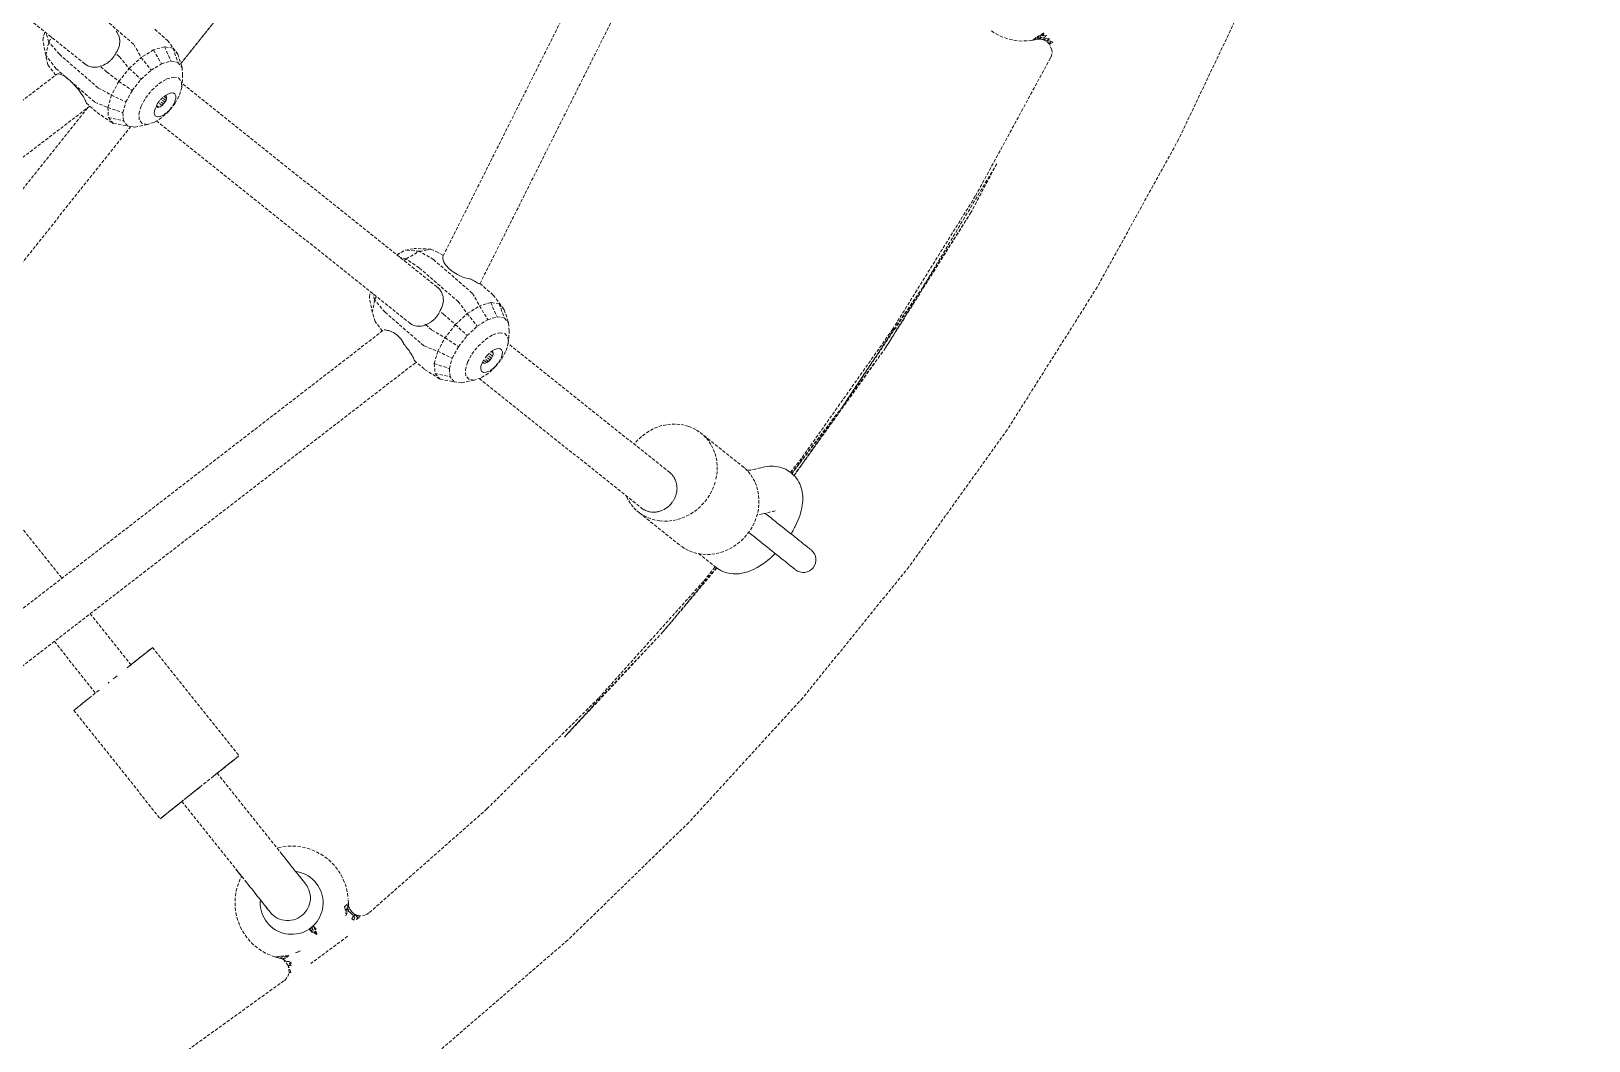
# Model space of a CAD drawing. Header units: millimetres. Extents: x -3111 to 2953, y -2449 to 2811.
# Drawn here: x 873 to 1491, y -692 to -292 of the extents above; entities that cross this region are included whole.
import ezdxf

# ---------------------------------------------------------------- set-up
doc = ezdxf.new("R2010")
doc.units = ezdxf.units.MM
doc.linetypes.add('HIDDEN', pattern=[1.905, 1.27, -0.635])
doc.layers.add('DIKOM_ЗОНА', color=90, linetype='Continuous')
doc.layers.add('DIKOM_ОБЪЕКТ', color=7, linetype='Continuous')

msp = doc.modelspace()

# ---------------------------------------------------------------- linework, layer by layer
at = {"layer": 'DIKOM_ЗОНА', "color": 3, "lineweight": 15}
msp.add_circle((322.894, 181.327), 2629.975, dxfattribs=at)
at = {"layer": 'DIKOM_ОБЪЕКТ', "color": 7, "linetype": 'HIDDEN', "lineweight": 15}
for p, q in [((1036.16, -380.935), (1200.958, -52.509)), ((1050.79, -391.913), (1218.139, -58.404)), ((1031.068, -180.294), (931.988, -304.617)), ((931.991, -304.626), (1031.139, -180.299)), ((893.865, -304.705), (817.716, -243.978)), ((1357.015, -274.205), (1328.213, -334.667)), ((897.8, -283.588), (913.28, -296.981)), ((877.19, -295.298), (877.959, -292.021)), ((878.359, -301.324), (877.19, -295.298)), ((878.359, -301.324), (879.587, -296.089)), ((879.587, -296.089), (878.476, -292.432)), ((879.587, -296.089), (880.624, -294.146)), ((883.74, -300.921), (879.587, -296.089)), ((906.268, -291.762), (906.67, -292.302)), ((906.683, -292.322), (907.02, -292.893)), ((907.03, -292.915), (907.3, -293.505)), ((907.308, -293.53), (907.512, -294.139)), ((907.512, -294.139), (907.642, -294.72)), ((907.687, -296.809), (907.575, -297.453)), ((907.656, -294.789), (907.732, -295.423)), ((907.744, -296.131), (907.694, -296.773)), ((907.734, -295.455), (907.747, -296.097)), ((921.619, -291.012), (926.706, -295.414)), ((926.706, -295.414), (930.785, -300.907)), ((1254.94, -292.373), (1253.324, -291.287)), ((1256.644, -293.315), (1254.94, -292.373)), ((1258.424, -294.106), (1256.644, -293.315)), ((1260.265, -294.739), (1258.424, -294.106)), ((1262.153, -295.212), (1260.265, -294.739)), ((1264.076, -295.52), (1262.153, -295.212)), ((1266.017, -295.66), (1264.076, -295.52)), ((1267.964, -295.631), (1266.017, -295.66)), ((1269.901, -295.435), (1267.964, -295.631)), ((1269.901, -295.435), (1271.814, -295.072)), ((1270.293, -295.277), (1274.677, -292.488)), ((1270.293, -295.277), (1270.783, -294.901)), ((1270.293, -295.277), (1271.814, -295.072)), ((1270.783, -294.901), (1271.627, -294.249)), ((1274.677, -292.488), (1271.627, -294.249)), ((1271.814, -295.072), (1274.677, -292.488)), ((1271.814, -295.072), (1272.738, -294.941)), ((1272.738, -294.941), (1274.677, -292.488)), ((1272.738, -294.941), (1273.643, -294.293)), ((1272.738, -294.941), (1273.907, -294.876)), ((1272.738, -294.941), (1273.682, -294.99)), ((1274.677, -292.488), (1273.643, -294.293)), ((1273.643, -294.293), (1274.52, -294.504)), ((1274.843, -295.308), (1273.682, -294.99)), ((1275.05, -295.032), (1273.907, -294.876)), ((1274.52, -294.504), (1275.914, -293.462)), ((1275.78, -294.611), (1274.52, -294.504)), ((1274.677, -292.488), (1274.56, -293.556)), ((1274.56, -293.556), (1275.914, -293.462)), ((1275.05, -295.032), (1274.843, -295.308)), ((1275.749, -295.794), (1274.843, -295.308)), ((1275.877, -295.487), (1275.05, -295.032)), ((1276.876, -296.844), (1275.749, -295.794)), ((1277.023, -294.819), (1275.78, -294.611)), ((1275.877, -295.487), (1277.023, -294.819)), ((1276.876, -296.844), (1275.877, -295.487)), ((1277.302, -295.724), (1275.877, -295.487)), ((1276.876, -296.844), (1277.302, -295.724)), ((1277.889, -299.186), (1276.876, -296.844)), ((1277.258, -296.761), (1277.302, -295.724)), ((1277.258, -296.761), (1278.359, -296.088)), ((1278.359, -296.088), (1277.302, -295.724)), ((879.223, -305.118), (878.359, -301.324)), ((882.41, -306.587), (878.359, -301.324)), ((883.74, -300.921), (899.219, -314.314)), ((904.355, -303.046), (904.154, -303.262)), ((904.816, -302.549), (904.355, -303.046)), ((904.995, -302.314), (904.815, -302.549)), ((905.406, -301.774), (904.995, -302.315)), ((905.562, -301.523), (905.406, -301.774)), ((905.687, -301.31), (905.562, -301.523)), ((905.983, -300.822), (905.741, -301.221)), ((906.443, -300.113), (906.094, -300.609)), ((907.548, -301.868), (906.094, -300.61)), ((906.805, -299.497), (906.443, -300.113)), ((907.131, -298.821), (906.83, -299.453)), ((907.387, -298.137), (907.149, -298.779)), ((907.575, -297.453), (907.4, -298.097)), ((907.548, -301.868), (911.488, -306.542)), ((911.488, -306.542), (916.27, -302.194)), ((913.28, -296.981), (916.27, -302.194)), ((921.142, -299.201), (916.27, -302.194)), ((916.27, -302.194), (920.208, -307.235)), ((925.516, -297.924), (921.142, -299.201)), ((921.142, -299.201), (924.329, -304.704)), ((928.865, -298.516), (925.516, -297.924)), ((925.516, -297.924), (928.028, -303.623)), ((930.785, -300.907), (928.865, -298.516)), ((928.865, -298.516), (930.86, -304.125)), ((930.785, -300.907), (932.483, -306.146)), ((1247.582, -357.066), (1277.419, -302.199)), ((1277.419, -302.199), (1277.696, -301.448)), ((1277.6, -301.939), (1277.938, -300.215)), ((1277.938, -300.215), (1277.889, -299.186)), ((649.278, -487.568), (882.751, -308.826)), ((882.249, -309.211), (879.223, -305.118)), ((882.41, -306.587), (887.214, -310.743)), ((883.184, -308.697), (882.911, -308.752)), ((883.516, -308.706), (883.199, -308.695)), ((883.891, -308.779), (883.532, -308.707)), ((884.298, -308.907), (883.907, -308.782)), ((884.74, -309.094), (884.315, -308.913)), ((885.222, -309.347), (884.758, -309.102)), ((893.867, -304.707), (894.416, -305.101)), ((894.437, -305.116), (895.007, -305.441)), ((895.028, -305.451), (895.614, -305.708)), ((896.235, -305.906), (895.637, -305.717)), ((896.833, -306.025), (896.234, -305.905)), ((897.456, -306.085), (896.859, -306.031)), ((898.08, -306.078), (897.596, -306.085)), ((898.705, -306.005), (898.111, -306.076)), ((899.326, -305.865), (898.738, -305.998)), ((899.9, -305.673), (899.326, -305.865)), ((900.574, -305.471), (899.952, -305.654)), ((902.611, -307.954), (899.952, -305.654)), ((901.251, -305.215), (900.616, -305.457)), ((901.917, -304.898), (901.293, -305.195)), ((902.52, -304.548), (901.917, -304.898)), ((903.146, -304.121), (902.565, -304.522)), ((902.611, -307.954), (907.372, -311.721)), ((903.745, -303.639), (903.19, -304.089)), ((903.99, -303.415), (903.788, -303.601)), ((904.154, -303.262), (903.99, -303.415)), ((907.372, -311.721), (911.488, -306.542)), ((911.488, -306.542), (916.164, -310.912)), ((916.164, -310.912), (920.208, -307.235)), ((920.208, -307.235), (924.329, -304.704)), ((924.329, -304.704), (928.028, -303.623)), ((928.028, -303.623), (930.86, -304.125)), ((930.86, -304.125), (932.483, -306.146)), ((932.483, -306.146), (932.702, -309.445)), ((885.744, -309.663), (885.241, -309.358)), ((886.296, -310.035), (885.763, -309.675)), ((886.878, -310.468), (886.316, -310.049)), ((887.214, -310.743), (886.898, -310.483)), ((887.215, -310.744), (887.497, -310.957)), ((887.516, -310.974), (888.114, -311.517)), ((888.142, -311.546), (897.89, -319.98)), ((888.145, -311.548), (888.752, -312.119)), ((888.771, -312.138), (889.395, -312.761)), ((889.412, -312.779), (889.938, -313.347)), ((889.954, -313.365), (890.463, -313.938)), ((890.479, -313.956), (890.966, -314.53)), ((890.982, -314.549), (891.446, -315.122)), ((891.461, -315.142), (891.898, -315.713)), ((899.219, -314.314), (904.419, -317.105)), ((907.372, -311.721), (904.419, -317.105)), ((907.372, -311.721), (912.683, -315.292)), ((910.186, -319.845), (912.683, -315.292)), ((912.683, -315.292), (916.164, -310.912)), ((918.002, -318.303), (920.496, -315.165)), ((920.496, -315.165), (923.394, -312.53)), ((923.394, -312.53), (926.345, -310.717)), ((926.345, -310.717), (928.996, -309.943)), ((928.996, -309.943), (931.025, -310.302)), ((931.025, -310.302), (932.188, -311.75)), ((931.476, -317.107), (932.345, -314.114)), ((932.188, -311.75), (932.345, -314.114)), ((932.345, -314.114), (932.702, -309.445)), ((1033.673, -393.176), (932.471, -312.469)), ((657.392, -504.026), (895.823, -321.489)), ((891.913, -315.734), (892.32, -316.301)), ((892.335, -316.322), (892.467, -316.518)), ((892.467, -316.518), (892.714, -316.881)), ((892.728, -316.904), (893.078, -317.45)), ((893.092, -317.472), (893.411, -318.004)), ((893.424, -318.028), (893.71, -318.546)), ((893.722, -318.57), (893.974, -319.07)), ((893.985, -319.094), (894.203, -319.571)), ((894.213, -319.595), (894.393, -320.047)), ((894.402, -320.07), (894.491, -320.337)), ((894.491, -320.337), (898.826, -324.087)), ((897.89, -319.98), (902.986, -322.046)), ((902.986, -322.046), (904.419, -317.105)), ((904.419, -317.105), (910.186, -319.845)), ((908.973, -324.024), (910.186, -319.845)), ((915.345, -324.558), (916.213, -321.565)), ((916.213, -321.565), (918.002, -318.303)), ((922.779, -320.443), (921.948, -321.926)), ((922.181, -321.51), (922.319, -321.813)), ((923.216, -321.972), (922.345, -321.218)), ((922.779, -320.443), (923.897, -319.013)), ((924.508, -321.255), (923.098, -320.036)), ((925.147, -320.644), (923.552, -319.454)), ((923.843, -321.713), (924.508, -321.255)), ((923.897, -319.013), (925.196, -317.77)), ((925.697, -319.94), (924.243, -318.682)), ((925.147, -320.644), (924.508, -321.255)), ((926.106, -319.211), (924.753, -318.194)), ((925.147, -320.644), (925.697, -319.94)), ((925.196, -317.77), (926.547, -316.841)), ((926.333, -318.527), (925.342, -317.669)), ((925.697, -319.94), (926.106, -319.211)), ((926.173, -317.553), (925.801, -317.36)), ((926.106, -319.211), (926.333, -318.527)), ((926.357, -317.956), (926.173, -317.553)), ((926.333, -318.527), (926.357, -317.956)), ((926.547, -316.841), (927.821, -316.314)), ((929.687, -320.369), (927.194, -323.507)), ((927.558, -322.917), (928.676, -321.486)), ((927.821, -316.314), (928.887, -316.244)), ((928.676, -321.486), (929.507, -320.004)), ((928.887, -316.244), (929.643, -316.636)), ((929.507, -320.004), (929.969, -318.614)), ((929.643, -316.636), (930.017, -317.454)), ((929.687, -320.369), (931.476, -317.107)), ((930.017, -317.454), (929.969, -318.614)), ((820.44, -415.59), (894.986, -322.129)), ((898.826, -324.087), (905.164, -328.337)), ((902.986, -322.046), (903.245, -325.947)), ((902.986, -322.046), (908.973, -324.024)), ((903.245, -325.947), (905.164, -328.337)), ((903.245, -325.947), (909.192, -327.323)), ((909.192, -327.323), (908.973, -324.024)), ((910.816, -329.345), (909.192, -327.323)), ((915.502, -326.921), (915.345, -324.558)), ((916.664, -328.37), (915.502, -326.921)), ((924.296, -326.142), (921.344, -327.955)), ((921.438, -324.476), (921.486, -323.315)), ((921.812, -325.294), (921.438, -324.476)), ((921.486, -323.315), (921.948, -321.926)), ((922.568, -325.686), (921.812, -325.294)), ((922.29, -327.374), (1022.775, -407.508)), ((922.319, -321.813), (922.692, -322.006)), ((923.634, -325.616), (922.568, -325.686)), ((922.692, -322.006), (923.216, -321.972)), ((923.216, -321.972), (923.843, -321.713)), ((924.908, -325.089), (923.634, -325.616)), ((927.194, -323.507), (924.296, -326.142)), ((926.259, -324.159), (924.908, -325.089)), ((927.558, -322.917), (926.259, -324.159)), ((912.1, -329.572), (832.42, -429.552)), ((905.164, -328.337), (910.816, -329.345)), ((913.648, -329.846), (910.816, -329.345)), ((918.694, -328.729), (913.648, -329.846)), ((918.694, -328.729), (916.664, -328.37)), ((921.344, -327.955), (918.694, -328.729)), ((1328.213, -334.667), (1295.879, -393.316)), ((1256.008, -344.368), (1226.629, -393.409)), ((1256.008, -344.368), (1245.751, -363.711)), ((1214.596, -410.097), (1247.582, -357.066)), ((1245.751, -363.711), (1211.841, -417.424)), ((1245.751, -363.711), (1226.629, -393.409)), ((1017.729, -380.46), (1021.182, -378.64)), ((1017.836, -380.546), (1021.182, -378.64)), ((1021.467, -382.106), (1018.941, -381.427)), ((1020.681, -382.815), (1021.467, -382.106)), ((1021.182, -378.64), (1024.645, -377.997)), ((1026.751, -379.096), (1021.182, -378.64)), ((1021.467, -382.106), (1026.751, -379.096)), ((1026.625, -385.664), (1021.467, -382.106)), ((1031.277, -378.256), (1024.645, -377.997)), ((1026.751, -379.096), (1031.277, -378.256)), ((1032.345, -382.406), (1026.751, -379.096)), ((1031.277, -378.256), (1034.355, -379.714)), ((1032.345, -382.406), (1047.824, -395.799)), ((1036.257, -380.742), (1034.355, -379.714)), ((1036.043, -381.274), (1036.03, -381.603)), ((1036.056, -381.718), (1036.067, -382.048)), ((1036.16, -380.935), (1036.057, -381.226)), ((1036.07, -382.067), (1036.164, -382.555)), ((1036.169, -382.571), (1036.333, -383.075)), ((1036.34, -383.091), (1036.583, -383.611)), ((1042.105, -399.057), (1026.625, -385.664)), ((1036.591, -383.626), (1036.922, -384.168)), ((1036.932, -384.183), (1037.338, -384.741)), ((1037.349, -384.755), (1037.83, -385.321)), ((1037.842, -385.335), (1038.401, -385.896)), ((1038.414, -385.909), (1039.042, -386.46)), ((1039.057, -386.473), (1039.325, -386.682)), ((1039.325, -386.682), (1039.745, -387.011)), ((1039.761, -387.023), (1040.501, -387.541)), ((1040.518, -387.552), (1041.192, -387.961)), ((1041.891, -388.351), (1041.208, -387.97)), ((1042.596, -388.711), (1041.907, -388.36)), ((1043.305, -389.037), (1042.759, -388.786)), ((1044.016, -389.325), (1043.323, -389.045)), ((1044.727, -389.573), (1044.035, -389.332)), ((1045.431, -389.783), (1044.747, -389.579)), ((1006.852, -397.274), (1007.247, -395.124)), ((1033.688, -393.189), (1034.214, -393.653)), ((1034.216, -393.655), (1034.682, -394.162)), ((1034.697, -394.177), (1035.102, -394.722)), ((1035.113, -394.737), (1035.453, -395.309)), ((1035.463, -395.327), (1035.739, -395.922)), ((1046.12, -389.958), (1045.452, -389.789)), ((1046.794, -390.096), (1046.142, -389.963)), ((1047.261, -390.164), (1046.816, -390.1)), ((1047.921, -390.588), (1047.434, -390.278)), ((1047.824, -395.799), (1050.633, -400.76)), ((1048.397, -390.881), (1047.939, -390.6)), ((1048.839, -391.142), (1048.415, -390.892)), ((1049.248, -391.37), (1048.857, -391.152)), ((1049.621, -391.562), (1049.265, -391.379)), ((1049.956, -391.718), (1049.637, -391.57)), ((1050.21, -391.817), (1049.971, -391.725)), ((1050.554, -391.915), (1050.312, -391.856)), ((1050.764, -391.891), (1056.055, -396.469)), ((1226.629, -393.409), (1194.674, -440.811)), ((1226.629, -393.409), (1211.841, -417.424)), ((1226.629, -393.409), (1215.724, -409.193)), ((1295.879, -393.316), (1260.129, -449.948)), ((1008.021, -403.452), (1006.852, -397.274)), ((1008.021, -403.452), (1008.951, -398.38)), ((1008.951, -398.38), (1008.273, -395.943)), ((1008.951, -398.38), (1009.623, -397.019)), ((1013.079, -403.279), (1008.951, -398.38)), ((1035.369, -401.975), (1035.023, -402.606)), ((1035.675, -401.29), (1035.389, -401.935)), ((1035.913, -400.598), (1035.689, -401.252)), ((1035.747, -395.942), (1035.958, -396.555)), ((1036.084, -399.907), (1035.922, -400.562)), ((1036.113, -397.205), (1035.984, -396.661)), ((1036.183, -399.254), (1036.084, -399.907)), ((1036.203, -397.871), (1036.116, -397.229)), ((1036.226, -398.574), (1036.187, -399.225)), ((1036.204, -397.897), (1036.227, -398.546)), ((1042.105, -399.057), (1045.754, -403.811)), ((1045.754, -403.811), (1050.633, -400.76)), ((1055.036, -399.415), (1050.633, -400.76)), ((1050.633, -400.76), (1053.847, -406.25)), ((1058.431, -399.938), (1055.036, -399.415)), ((1055.036, -399.415), (1057.57, -405.113)), ((1056.055, -396.469), (1060.409, -402.266)), ((1060.409, -402.266), (1058.431, -399.938)), ((1058.431, -399.938), (1060.441, -405.555)), ((1009.183, -406.986), (1008.021, -403.452)), ((1011.978, -410.767), (1009.183, -406.986)), ((1013.079, -403.279), (1028.558, -416.672)), ((1022.773, -407.506), (1023.326, -407.902)), ((1023.343, -407.915), (1023.915, -408.24)), ((1029.188, -408.2), (1028.795, -408.388)), ((1029.188, -408.2), (1029.374, -408.142)), ((1029.188, -408.2), (1031.678, -410.354)), ((1029.374, -408.142), (1030.001, -407.887)), ((1030.037, -407.872), (1030.653, -407.561)), ((1031.286, -407.176), (1030.689, -407.541)), ((1031.896, -406.733), (1031.323, -407.151)), ((1032.48, -406.235), (1031.933, -406.703)), ((1032.839, -405.885), (1032.491, -406.225)), ((1033.263, -405.405), (1032.839, -405.885)), ((1033.482, -405.158), (1033.263, -405.405)), ((1033.86, -404.637), (1033.482, -405.158)), ((1034.055, -404.368), (1033.86, -404.637)), ((1034.382, -403.812), (1034.055, -404.368)), ((1034.556, -403.499), (1034.382, -403.811)), ((1034.879, -402.822), (1034.659, -403.313)), ((1034.996, -402.646), (1034.879, -402.822)), ((1036.435, -404.168), (1034.879, -402.822)), ((1036.435, -404.168), (1040.986, -408.2)), ((1040.986, -408.2), (1036.905, -413.398)), ((1040.986, -408.2), (1045.754, -403.811)), ((1040.986, -408.2), (1045.688, -412.543)), ((1045.754, -403.811), (1049.72, -408.831)), ((1049.72, -408.831), (1053.847, -406.25)), ((1053.847, -406.25), (1057.57, -405.113)), ((1057.57, -405.113), (1060.441, -405.555)), ((1060.409, -402.266), (1062.114, -407.524)), ((1060.441, -405.555), (1062.114, -407.524)), ((1062.114, -407.524), (1062.386, -410.782)), ((721.568, -634.728), (1012.546, -410.33)), ((1012.964, -410.211), (1012.722, -410.242)), ((1013.264, -410.242), (1012.973, -410.209)), ((1013.609, -410.336), (1013.275, -410.244)), ((1013.989, -410.482), (1013.621, -410.339)), ((1014.521, -410.596), (1014.125, -410.546)), ((1015.125, -410.754), (1014.538, -410.599)), ((1015.745, -410.99), (1015.141, -410.759)), ((1015.76, -410.996), (1016.375, -411.298)), ((1016.39, -411.306), (1017.008, -411.687)), ((1017.021, -411.697), (1017.635, -412.165)), ((1017.647, -412.175), (1018.252, -412.72)), ((1018.263, -412.731), (1018.853, -413.344)), ((1018.864, -413.357), (1019.432, -414.031)), ((1019.441, -414.043), (1019.889, -414.684)), ((1023.932, -408.25), (1024.519, -408.505)), ((1024.536, -408.511), (1025.133, -408.696)), ((1025.748, -408.815), (1025.151, -408.701)), ((1026.364, -408.864), (1025.769, -408.817)), ((1026.955, -408.847), (1026.364, -408.864)), ((1027.516, -408.771), (1026.978, -408.846)), ((1028.173, -408.615), (1027.592, -408.759)), ((1028.767, -408.401), (1028.2, -408.606)), ((1031.678, -410.354), (1036.905, -413.398)), ((1034.004, -418.777), (1036.905, -413.398)), ((1036.905, -413.398), (1042.237, -416.938)), ((1042.237, -416.938), (1045.688, -412.543)), ((1045.688, -412.543), (1049.72, -408.831)), ((1050.061, -416.752), (1052.949, -414.093)), ((1052.949, -414.093), (1055.906, -412.244)), ((1055.906, -412.244), (1058.573, -411.429)), ((1058.573, -411.429), (1060.63, -411.746)), ((1060.63, -411.746), (1061.828, -413.156)), ((1061.828, -413.156), (1062.023, -415.49)), ((1062.023, -415.49), (1062.386, -410.782)), ((1214.596, -410.097), (1178.572, -461.113)), ((1194.674, -440.811), (1215.724, -409.193)), ((1019.898, -414.697), (1020.314, -415.353)), ((1020.322, -415.367), (1020.702, -416.037)), ((1020.71, -416.052), (1020.878, -416.389)), ((1020.879, -416.391), (1021.125, -416.674)), ((1021.136, -416.687), (1021.6, -417.25)), ((1021.611, -417.264), (1022.049, -417.82)), ((1022.06, -417.834), (1022.471, -418.382)), ((1022.481, -418.397), (1022.864, -418.93)), ((1022.964, -419.076), (1023.228, -419.464)), ((1023.238, -419.48), (1023.559, -419.983)), ((1023.569, -419.999), (1023.857, -420.484)), ((1023.866, -420.5), (1024.121, -420.96)), ((1028.558, -416.672), (1034.004, -418.777)), ((1034.004, -418.777), (1032.631, -423.689)), ((1034.004, -418.777), (1039.783, -421.487)), ((1039.783, -421.487), (1042.237, -416.938)), ((1045.83, -423.16), (1047.588, -419.901)), ((1047.588, -419.901), (1050.061, -416.752)), ((1053.652, -420.393), (1052.517, -421.815)), ((1053.652, -420.393), (1054.957, -419.171)), ((1055.328, -421.469), (1053.753, -420.299)), ((1055.749, -420.739), (1054.467, -419.63)), ((1054.957, -419.171), (1056.307, -418.267)), ((1056.028, -419.467), (1055.368, -418.896)), ((1055.858, -419.052), (1055.498, -418.843)), ((1055.749, -420.739), (1055.99, -420.049)), ((1056.028, -419.467), (1055.858, -419.052)), ((1055.99, -420.049), (1056.028, -419.467)), ((1056.307, -418.267), (1057.567, -417.771)), ((1057.567, -417.771), (1058.616, -417.734)), ((1058.616, -417.734), (1059.349, -418.157)), ((1059.616, -420.183), (1059.125, -421.585)), ((1059.349, -418.157), (1059.693, -419)), ((1059.434, -421.726), (1061.192, -418.467)), ((1059.693, -419), (1059.616, -420.183)), ((1062.023, -415.49), (1061.192, -418.467)), ((1126.145, -466.919), (1061.957, -415.73)), ((1211.841, -417.424), (1175.51, -468.058)), ((1211.841, -417.424), (1194.674, -440.811)), ((729.987, -650.967), (1025.467, -423.096)), ((1024.129, -420.977), (1024.347, -421.411)), ((1024.354, -421.428), (1024.534, -421.836)), ((1024.54, -421.852), (1024.68, -422.233)), ((1024.685, -422.249), (1024.748, -422.474)), ((1024.748, -422.474), (1028.809, -425.988)), ((1028.809, -425.988), (1034.93, -429.87)), ((1032.631, -423.689), (1032.953, -427.542)), ((1032.631, -423.689), (1038.622, -425.641)), ((1038.622, -425.641), (1039.783, -421.487)), ((1038.894, -428.9), (1038.622, -425.641)), ((1044.998, -426.136), (1045.83, -423.16)), ((1045.193, -428.471), (1044.998, -426.136)), ((1051.094, -425.884), (1051.171, -424.702)), ((1051.439, -426.727), (1051.094, -425.884)), ((1051.171, -424.702), (1051.662, -423.3)), ((1052.17, -427.151), (1051.439, -426.727)), ((1051.662, -423.3), (1052.517, -421.815)), ((1051.847, -422.978), (1051.966, -423.269)), ((1052.326, -423.478), (1051.901, -423.11)), ((1051.966, -423.269), (1052.326, -423.478)), ((1053.463, -423.215), (1052.293, -422.203)), ((1052.326, -423.478), (1052.843, -423.459)), ((1054.127, -422.77), (1052.651, -421.647)), ((1052.843, -423.459), (1053.463, -423.215)), ((1054.481, -426.617), (1053.22, -427.113)), ((1054.769, -422.169), (1053.27, -420.872)), ((1054.127, -422.77), (1053.463, -423.215)), ((1056.961, -424.875), (1054.072, -427.534)), ((1054.127, -422.77), (1054.769, -422.169)), ((1055.83, -425.713), (1054.481, -426.617)), ((1054.769, -422.169), (1055.328, -421.469)), ((1055.328, -421.469), (1055.749, -420.739)), ((1055.83, -425.713), (1057.134, -424.492)), ((1056.961, -424.875), (1059.434, -421.726)), ((1057.134, -424.492), (1058.27, -423.07)), ((1058.27, -423.07), (1059.125, -421.585)), ((1032.953, -427.542), (1034.93, -429.87)), ((1032.953, -427.542), (1038.894, -428.9)), ((1034.93, -429.87), (1040.567, -430.869)), ((1040.567, -430.869), (1038.894, -428.9)), ((1043.438, -431.311), (1040.567, -430.869)), ((1048.448, -430.198), (1043.438, -431.311)), ((1046.391, -429.881), (1045.193, -428.471)), ((1048.448, -430.198), (1046.391, -429.881)), ((1051.116, -429.383), (1048.448, -430.198)), ((1050.458, -429.584), (1114.922, -480.992)), ((1054.072, -427.534), (1051.116, -429.383)), ((1053.22, -427.113), (1052.17, -427.151)), ((831.557, -442.083), (884.799, -508.846)), ((1194.674, -440.811), (1174.685, -467.298)), ((1194.674, -440.811), (1175.503, -468.05)), ((1194.674, -440.811), (1179.202, -461.008)), ((1116.328, -451.491), (1114.876, -452.632)), ((1117.905, -450.472), (1116.328, -451.491)), ((1119.581, -449.584), (1117.905, -450.472)), ((1121.311, -448.847), (1119.581, -449.584)), ((1123.053, -448.284), (1121.311, -448.847)), ((1124.781, -447.907), (1123.053, -448.284)), ((1126.529, -447.697), (1124.781, -447.907)), ((1128.3, -447.654), (1126.529, -447.697)), ((1130.095, -447.779), (1128.3, -447.654)), ((1131.913, -448.071), (1130.095, -447.779)), ((1133.66, -448.593), (1131.913, -448.071)), ((1133.66, -448.593), (1135.292, -449.25)), ((1135.292, -449.25), (1136.808, -450.043)), ((1136.808, -450.043), (1138.207, -450.971)), ((1138.207, -450.971), (1154.78, -464.187)), ((1138.207, -450.971), (1139.494, -452.037)), ((1260.129, -449.948), (1221.085, -504.361)), ((1112.206, -455.375), (1112.004, -455.642)), ((1113.494, -453.937), (1112.206, -455.375)), ((1114.876, -452.632), (1113.494, -453.937)), ((1139.494, -452.037), (1140.685, -453.269)), ((1140.685, -453.269), (1141.769, -454.648)), ((1141.769, -454.648), (1142.718, -456.136)), ((1142.718, -456.136), (1143.506, -457.694)), ((1143.506, -457.694), (1144.115, -459.306)), ((1144.115, -459.306), (1144.57, -461.03)), ((1144.57, -461.03), (1144.867, -462.83)), ((1144.867, -462.83), (1145.001, -464.658)), ((1174.055, -466.777), (1178.572, -461.113)), ((1174.581, -467.204), (1179.202, -461.008)), ((1126.146, -466.92), (1126.302, -467.06)), ((1126.302, -467.059), (1126.788, -467.497)), ((1126.927, -467.65), (1127.355, -468.141)), ((1127.356, -468.141), (1127.477, -468.308)), ((1127.58, -468.459), (1127.848, -468.851)), ((1127.849, -468.852), (1127.952, -469.03)), ((1127.952, -469.03), (1128.254, -469.605)), ((1128.26, -469.617), (1128.345, -469.805)), ((1128.345, -469.805), (1128.585, -470.429)), ((1143.796, -471.922), (1144.353, -470.101)), ((1144.747, -468.267), (1144.353, -470.101)), ((1144.963, -466.469), (1144.747, -468.267)), ((1145.001, -464.658), (1144.963, -466.469)), ((1154.78, -464.187), (1156.066, -465.253)), ((1156.066, -465.253), (1157.258, -466.486)), ((1158.404, -465.899), (1156.751, -465.961)), ((1157.258, -466.486), (1158.342, -467.864)), ((1160.309, -465.553), (1157.855, -465.92)), ((1158.342, -467.864), (1159.29, -469.352)), ((1159.29, -469.352), (1160.078, -470.91)), ((1162.263, -465.031), (1159.914, -465.612)), ((1163.213, -464.794), (1162.263, -465.031)), ((1163.957, -464.628), (1163.213, -464.794)), ((1163.957, -464.628), (1164.886, -464.486)), ((1165.672, -464.413), (1164.886, -464.486)), ((1165.672, -464.413), (1166.568, -464.374)), ((1167.379, -464.399), (1166.568, -464.374)), ((1167.379, -464.399), (1168.231, -464.469)), ((1169.051, -464.594), (1168.231, -464.469)), ((1169.051, -464.594), (1169.847, -464.776)), ((1170.66, -465), (1169.847, -464.776)), ((1170.66, -465), (1171.391, -465.297)), ((1172.179, -465.618), (1171.391, -465.297)), ((1172.925, -466.028), (1172.179, -465.618)), ((1172.925, -466.028), (1173.585, -466.441)), ((1174.317, -466.964), (1173.585, -466.441)), ((1174.897, -467.491), (1174.317, -466.964)), ((1174.897, -467.491), (1175.47, -468.013)), ((1176.035, -468.651), (1175.47, -468.013)), ((1176.035, -468.651), (1176.516, -469.276)), ((1176.999, -469.97), (1176.516, -469.276)), ((1176.999, -469.97), (1177.384, -470.689)), ((1109.571, -477.702), (1108.783, -476.144)), ((1128.201, -476.911), (1128.466, -476.242)), ((1128.466, -476.242), (1128.55, -476.012)), ((1128.55, -476.012), (1128.745, -475.326)), ((1128.586, -470.43), (1128.651, -470.625)), ((1128.696, -470.8), (1128.821, -471.279)), ((1128.745, -475.325), (1128.805, -475.092)), ((1128.927, -474.396), (1128.805, -475.092)), ((1128.821, -471.279), (1128.867, -471.48)), ((1128.867, -471.48), (1128.965, -472.157)), ((1128.963, -474.163), (1128.927, -474.396)), ((1129.003, -473.589), (1128.963, -474.163)), ((1128.965, -472.158), (1128.991, -472.362)), ((1128.991, -472.362), (1128.999, -472.568)), ((1128.999, -472.568), (1129.023, -473.259)), ((1129.023, -473.259), (1129.012, -473.465)), ((1141.245, -476.93), (1142.248, -475.34)), ((1142.248, -475.34), (1143.09, -473.684)), ((1143.09, -473.684), (1143.796, -471.922)), ((1160.078, -470.91), (1160.688, -472.522)), ((1160.688, -472.522), (1161.143, -474.246)), ((1161.143, -474.246), (1161.439, -476.046)), ((1161.439, -476.046), (1161.573, -477.875)), ((1177.777, -471.426), (1177.384, -470.689)), ((1178.08, -472.202), (1177.777, -471.426)), ((1178.08, -472.202), (1178.363, -472.992)), ((1178.566, -473.783), (1178.363, -472.992)), ((1178.566, -473.783), (1178.752, -474.642)), ((1178.855, -475.432), (1178.752, -474.642)), ((1178.855, -475.432), (1178.947, -476.347)), ((1110.52, -479.19), (1109.571, -477.702)), ((1111.604, -480.569), (1110.52, -479.19)), ((1112.795, -481.801), (1111.604, -480.569)), ((1114.081, -482.867), (1112.795, -481.801)), ((1115.459, -481.37), (1114.924, -480.994)), ((1115.615, -481.482), (1115.456, -481.369)), ((1115.786, -481.58), (1115.617, -481.483)), ((1116.022, -481.708), (1115.786, -481.58)), ((1116.362, -481.891), (1116.107, -481.753)), ((1116.542, -481.971), (1116.363, -481.891)), ((1117.154, -482.212), (1116.542, -481.971)), ((1117.341, -482.274), (1117.154, -482.212)), ((1117.578, -482.337), (1117.341, -482.274)), ((1117.982, -482.444), (1117.678, -482.363)), ((1118.175, -482.487), (1117.982, -482.444)), ((1121.389, -482.458), (1121.681, -482.402)), ((1121.681, -482.402), (1121.884, -482.349)), ((1121.884, -482.349), (1122.553, -482.146)), ((1122.553, -482.146), (1122.774, -482.066)), ((1122.774, -482.066), (1123.269, -481.857)), ((1123.641, -481.687), (1124.267, -481.345)), ((1124.267, -481.345), (1124.475, -481.218)), ((1124.475, -481.218), (1125.068, -480.811)), ((1125.068, -480.811), (1125.265, -480.661)), ((1125.265, -480.661), (1125.449, -480.506)), ((1125.449, -480.506), (1125.818, -480.194)), ((1125.914, -480.109), (1126.537, -479.469)), ((1126.593, -479.411), (1127.151, -478.712)), ((1127.2, -478.649), (1127.687, -477.899)), ((1127.76, -477.78), (1128.081, -477.156)), ((1128.092, -477.137), (1128.201, -476.912)), ((1134.384, -483.366), (1135.961, -482.347)), ((1135.961, -482.347), (1137.413, -481.206)), ((1137.413, -481.206), (1138.795, -479.901)), ((1138.795, -479.901), (1140.083, -478.463)), ((1140.083, -478.463), (1141.245, -476.93)), ((1161.32, -481.484), (1160.926, -483.317)), ((1161.536, -479.685), (1161.32, -481.484)), ((1161.573, -477.875), (1161.536, -479.685)), ((1168.035, -482.044), (1163.767, -483.194)), ((1167.177, -482.391), (1167.365, -482.309)), ((1168.035, -482.044), (1167.365, -482.309)), ((1178.367, -481.952), (1178.042, -483.1)), ((1178.611, -480.851), (1178.367, -481.952)), ((1178.774, -479.802), (1178.611, -480.851)), ((1178.774, -479.802), (1178.869, -479.103)), ((1178.952, -478.077), (1178.869, -479.103)), ((1178.947, -476.347), (1178.951, -477.337)), ((1178.952, -478.077), (1178.951, -477.337)), ((1114.081, -482.867), (1130.654, -496.083)), ((1115.481, -483.795), (1114.081, -482.867)), ((1116.997, -484.588), (1115.481, -483.795)), ((1118.629, -485.245), (1116.997, -484.588)), ((1118.837, -482.583), (1118.175, -482.487)), ((1120.376, -485.767), (1118.629, -485.245)), ((1119.034, -482.607), (1118.837, -482.583)), ((1119.305, -482.615), (1119.034, -482.607)), ((1119.711, -482.628), (1119.432, -482.619)), ((1119.912, -482.633), (1119.711, -482.628)), ((1120.116, -482.619), (1119.912, -482.633)), ((1120.797, -482.565), (1120.116, -482.619)), ((1122.194, -486.059), (1120.376, -485.767)), ((1121.001, -482.532), (1120.798, -482.565)), ((1121.214, -482.491), (1121.001, -482.532)), ((1122.194, -486.059), (1123.988, -486.184)), ((1123.988, -486.184), (1125.76, -486.141)), ((1125.76, -486.141), (1127.508, -485.931)), ((1127.508, -485.931), (1129.236, -485.554)), ((1129.236, -485.554), (1130.977, -484.99)), ((1130.977, -484.99), (1132.708, -484.254)), ((1132.708, -484.254), (1134.384, -483.366)), ((1158.821, -488.556), (1157.817, -490.146)), ((1159.662, -486.9), (1158.821, -488.556)), ((1160.368, -485.138), (1159.662, -486.9)), ((1160.926, -483.317), (1160.368, -485.138)), ((1163.044, -483.334), (1160.818, -483.667)), ((1163.044, -483.334), (1163.767, -483.194)), ((1164.404, -483.36), (1164.089, -483.108)), ((1165.438, -484.183), (1164.404, -483.36)), ((1166.491, -485.023), (1165.438, -484.183)), ((1167.557, -485.874), (1166.491, -485.023)), ((1168.631, -486.73), (1167.557, -485.874)), ((1169.704, -487.585), (1168.631, -486.73)), ((1170.77, -488.436), (1169.704, -487.585)), ((1171.823, -489.276), (1170.77, -488.436)), ((1175.727, -488.693), (1175.899, -488.375)), ((1176.498, -487.161), (1175.899, -488.375)), ((1177.029, -485.965), (1176.498, -487.161)), ((1177.491, -484.793), (1177.029, -485.965)), ((1177.878, -483.653), (1177.491, -484.793)), ((1177.878, -483.653), (1178.042, -483.1)), ((1153.986, -494.422), (1152.533, -495.564)), ((1155.367, -493.117), (1153.986, -494.422)), ((1156.655, -491.679), (1155.367, -493.117)), ((1157.817, -490.146), (1156.655, -491.679)), ((1158.166, -491.175), (1157.463, -490.614)), ((1159.2, -492), (1158.166, -491.175)), ((1160.254, -492.84), (1159.2, -492)), ((1161.322, -493.692), (1160.254, -492.84)), ((1162.396, -494.548), (1161.322, -493.692)), ((1163.469, -495.404), (1162.396, -494.548)), ((1172.857, -490.1), (1171.823, -489.276)), ((1173.864, -490.903), (1172.857, -490.1)), ((1174.839, -491.681), (1173.864, -490.903)), ((1174.401, -491.038), (1174.277, -491.233)), ((1174.277, -491.233), (1174.839, -491.681)), ((1175.093, -489.864), (1174.401, -491.038)), ((1175.777, -492.428), (1174.839, -491.681)), ((1174.839, -491.681), (1175.777, -492.428)), ((1175.727, -488.693), (1175.093, -489.864)), ((1176.67, -493.141), (1175.777, -492.428)), ((1175.777, -492.428), (1176.67, -493.141)), ((1177.513, -493.813), (1176.67, -493.141)), ((1176.67, -493.141), (1177.513, -493.813)), ((1178.302, -494.442), (1177.513, -493.813)), ((1177.513, -493.813), (1178.302, -494.442)), ((1179.031, -495.023), (1178.302, -494.442)), ((1178.302, -494.442), (1179.031, -495.023)), ((1132.054, -497.011), (1130.654, -496.083)), ((1133.57, -497.804), (1132.054, -497.011)), ((1135.201, -498.461), (1133.57, -497.804)), ((1136.949, -498.983), (1135.201, -498.461)), ((1138.767, -499.275), (1136.949, -498.983)), ((1137.616, -499.091), (1144.417, -504.514)), ((1140.561, -499.4), (1138.767, -499.275)), ((1142.333, -499.357), (1140.561, -499.4)), ((1144.081, -499.148), (1142.333, -499.357)), ((1145.808, -498.77), (1144.081, -499.148)), ((1147.55, -498.207), (1145.808, -498.77)), ((1149.281, -497.47), (1147.55, -498.207)), ((1150.957, -496.582), (1149.281, -497.47)), ((1152.533, -495.564), (1150.957, -496.582)), ((1164.537, -496.256), (1163.469, -495.404)), ((1165.591, -497.096), (1164.537, -496.256)), ((1166.088, -500.863), (1165.04, -501.747)), ((1166.625, -497.921), (1165.591, -497.096)), ((1166.34, -500.642), (1166.088, -500.863)), ((1167.337, -499.737), (1166.34, -500.642)), ((1167.634, -498.725), (1166.625, -497.921)), ((1168.041, -499.05), (1167.337, -499.737)), ((1168.61, -499.504), (1167.634, -498.725)), ((1168.041, -499.05), (1168.61, -499.504)), ((1169.548, -500.251), (1168.61, -499.504)), ((1168.61, -499.504), (1169.548, -500.251)), ((1170.441, -500.964), (1169.548, -500.251)), ((1169.548, -500.251), (1170.441, -500.964)), ((1171.285, -501.637), (1170.441, -500.964)), ((1170.441, -500.964), (1171.285, -501.637)), ((1179.695, -495.553), (1179.031, -495.023)), ((1179.031, -495.023), (1179.695, -495.553)), ((1180.292, -496.029), (1179.695, -495.553)), ((1179.695, -495.553), (1180.292, -496.029)), ((1180.816, -496.448), (1180.292, -496.029)), ((1180.292, -496.029), (1180.816, -496.448)), ((1181.266, -496.806), (1180.816, -496.448)), ((1180.816, -496.448), (1181.266, -496.806)), ((1181.638, -497.103), (1181.266, -496.806)), ((1181.266, -496.806), (1181.638, -497.103)), ((1181.929, -497.335), (1181.638, -497.103)), ((1181.638, -497.103), (1181.929, -497.335)), ((1182.139, -497.502), (1181.929, -497.335)), ((1181.929, -497.335), (1182.139, -497.502)), ((1182.307, -497.636), (1183.012, -498.32)), ((1183.012, -498.32), (1183.569, -499.127)), ((1183.569, -499.127), (1183.958, -500.028)), ((1183.958, -500.028), (1184.164, -500.987)), ((1184.164, -500.987), (1184.178, -501.968)), ((1144.794, -504.779), (1123.412, -530.17)), ((1139.634, -509.94), (1144.138, -504.292)), ((1144.68, -504.699), (1139.677, -510.571)), ((1145.139, -505.022), (1144.417, -504.514)), ((1145.139, -505.022), (1145.763, -505.433)), ((1146.484, -505.832), (1145.763, -505.433)), ((1146.484, -505.832), (1147.242, -506.151)), ((1147.996, -506.464), (1147.242, -506.151)), ((1148.779, -506.689), (1147.996, -506.464)), ((1148.779, -506.689), (1149.602, -506.884)), ((1150.394, -507.016), (1149.602, -506.884)), ((1150.394, -507.016), (1151.277, -507.089)), ((1152.061, -507.128), (1151.277, -507.089)), ((1152.061, -507.128), (1152.995, -507.085)), ((1153.756, -507.033), (1152.995, -507.085)), ((1153.756, -507.033), (1154.727, -506.878)), ((1155.448, -506.739), (1154.727, -506.878)), ((1155.448, -506.739), (1156.445, -506.481)), ((1157.112, -506.26), (1156.445, -506.481)), ((1157.112, -506.26), (1158.122, -505.908)), ((1158.122, -505.908), (1159.34, -505.381)), ((1159.34, -505.381), (1160.372, -504.857)), ((1160.898, -504.562), (1160.372, -504.857)), ((1160.898, -504.562), (1161.913, -503.975)), ((1162.946, -503.307), (1161.913, -503.975)), ((1163.99, -502.563), (1162.946, -503.307)), ((1165.04, -501.747), (1163.99, -502.563)), ((1172.074, -502.266), (1171.285, -501.637)), ((1171.285, -501.637), (1172.074, -502.266)), ((1172.804, -502.848), (1172.074, -502.266)), ((1172.074, -502.266), (1172.804, -502.848)), ((1173.469, -503.379), (1172.804, -502.848)), ((1172.804, -502.848), (1173.469, -503.379)), ((1174.066, -503.855), (1173.469, -503.379)), ((1173.469, -503.379), (1174.066, -503.855)), ((1174.591, -504.274), (1174.066, -503.855)), ((1174.066, -503.855), (1174.591, -504.274)), ((1175.041, -504.632), (1174.591, -504.274)), ((1174.591, -504.274), (1175.041, -504.632)), ((1175.413, -504.929), (1175.041, -504.632)), ((1175.041, -504.632), (1175.413, -504.929)), ((1175.705, -505.162), (1175.413, -504.929)), ((1175.413, -504.929), (1175.705, -505.162)), ((1175.914, -505.329), (1175.705, -505.162)), ((1175.705, -505.162), (1175.914, -505.329)), ((1176.907, -505.996), (1176.083, -505.463)), ((1177.819, -506.357), (1176.907, -505.996)), ((1178.785, -506.533), (1177.819, -506.357)), ((1179.765, -506.517), (1178.785, -506.533)), ((1221.085, -504.361), (1178.887, -556.367)), ((1180.725, -506.31), (1179.765, -506.517)), ((1181.625, -505.92), (1180.725, -506.31)), ((1182.432, -505.361), (1181.625, -505.92)), ((1183.105, -504.667), (1182.432, -505.361)), ((1183.667, -503.787), (1183.105, -504.667)), ((1184.034, -502.808), (1183.667, -503.787)), ((1184.178, -501.968), (1184.034, -502.808)), ((1097.913, -556.412), (1139.634, -509.94)), ((1123.412, -530.17), (1139.677, -510.571)), ((896.023, -522.921), (912.182, -543.183)), ((1123.412, -530.17), (1084.308, -571.87)), ((1123.412, -530.17), (1097.288, -557.708)), ((881.768, -533.914), (898.109, -554.405)), ((920.687, -536.4), (912.182, -543.183)), ((919.049, -537.707), (918.304, -538.301)), ((920.519, -536.534), (918.55, -538.104)), ((920.12, -536.853), (918.8, -537.905)), ((919.916, -537.015), (918.83, -537.881)), ((919.648, -537.229), (918.86, -537.857)), ((918.865, -537.853), (919.648, -537.229)), ((919.648, -537.229), (919.049, -537.707)), ((919.648, -537.229), (919.049, -537.707)), ((920.12, -536.853), (919.648, -537.229)), ((919.916, -537.015), (919.648, -537.229)), ((920.466, -536.576), (920.12, -536.853)), ((920.687, -536.4), (920.466, -536.576)), ((920.687, -536.4), (920.52, -536.533)), ((920.782, -536.324), (955.074, -579.325)), ((911.63, -543.622), (910.236, -544.734)), ((918.304, -538.301), (911.39, -543.814)), ((912.974, -542.552), (912.587, -542.86)), ((913.584, -542.065), (912.755, -542.726)), ((914.084, -541.666), (912.974, -542.552)), ((913.499, -542.133), (912.974, -542.552)), ((915.372, -540.638), (914.474, -541.355)), ((916.441, -539.786), (915.372, -540.638)), ((917.427, -539), (916.441, -539.786)), ((917.197, -539.184), (916.441, -539.786)), ((918.304, -538.301), (917.427, -539)), ((903.068, -550.451), (903.475, -550.126)), ((905.146, -548.794), (905.901, -548.192)), ((906.073, -548.055), (905.901, -548.192)), ((906.703, -547.551), (906.05, -548.072)), ((899.517, -553.283), (892.864, -558.588)), ((895.897, -556.169), (892.864, -558.588)), ((895.817, -556.233), (896.061, -556.038)), ((1053.551, -600.373), (1097.913, -556.412)), ((1178.887, -556.367), (1133.683, -605.78)), ((889.71, -561.103), (889.509, -561.264)), ((889.509, -561.264), (923.801, -604.265)), ((889.604, -561.188), (889.825, -561.012)), ((892.627, -558.776), (889.825, -561.012)), ((889.825, -561.012), (890.171, -560.735)), ((890.171, -560.735), (890.643, -560.359)), ((890.643, -560.359), (891.242, -559.882)), ((891.242, -559.882), (891.987, -559.287)), ((891.987, -559.287), (892.864, -558.588)), ((892.627, -558.776), (892.864, -558.588)), ((892.864, -558.588), (893.397, -558.163)), ((1084.308, -571.87), (1097.288, -557.708)), ((946.474, -586.184), (955.074, -579.325)), ((953.341, -580.708), (948.263, -584.757)), ((952.596, -581.301), (949.068, -584.115)), ((952.596, -581.301), (949.183, -584.023)), ((952.596, -581.301), (951.718, -582.001)), ((953.341, -580.708), (952.596, -581.301)), ((953.94, -580.23), (953.341, -580.708)), ((954.412, -579.854), (953.94, -580.23)), ((954.758, -579.577), (954.212, -580.013)), ((954.758, -579.577), (954.412, -579.854)), ((954.979, -579.401), (954.758, -579.577)), ((946.465, -586.191), (931.61, -598.038)), ((945.923, -586.623), (944.71, -587.59)), ((946.078, -586.5), (945.884, -586.654)), ((946.465, -586.191), (945.923, -586.623)), ((947.266, -585.552), (946.465, -586.191)), ((946.838, -585.893), (946.465, -586.191)), ((946.474, -586.184), (972.121, -618.344)), ((948.522, -584.551), (947.266, -585.552)), ((949.664, -583.639), (948.522, -584.551)), ((950.733, -582.787), (949.664, -583.639)), ((950.36, -583.085), (951.718, -582.001)), ((950.733, -582.787), (951.718, -582.001)), ((951.718, -582.001), (950.733, -582.787)), ((937.004, -593.735), (934.347, -595.854)), ((938.277, -592.72), (936.194, -594.381)), ((939.205, -591.981), (936.307, -594.291)), ((939.304, -591.902), (937.559, -593.293)), ((939.438, -591.795), (937.577, -593.279)), ((926.279, -602.289), (931.17, -598.388)), ((930.98, -598.54), (926.279, -602.289)), ((929.513, -599.709), (926.961, -601.744)), ((929.211, -599.951), (928.142, -600.803)), ((930.353, -599.039), (929.211, -599.951)), ((929.526, -599.7), (931.115, -598.432)), ((931.61, -598.038), (930.353, -599.039)), ((931.17, -598.388), (931.61, -598.038)), ((931.61, -598.038), (932.402, -597.406)), ((931.61, -598.038), (931.874, -597.827)), ((932.953, -596.966), (932.328, -597.464)), ((932.402, -597.406), (958.048, -629.567)), ((934.347, -595.854), (932.953, -596.966)), ((923.801, -604.265), (926.072, -602.454)), ((923.896, -604.189), (924.117, -604.013)), ((924.464, -603.737), (924.117, -604.013)), ((925.783, -602.684), (924.464, -603.737)), ((924.935, -603.36), (924.464, -603.737)), ((925.753, -602.709), (924.667, -603.574)), ((925.723, -602.732), (924.935, -603.36)), ((925.718, -602.736), (924.935, -603.36)), ((925.534, -602.882), (924.935, -603.36)), ((926.279, -602.289), (925.534, -602.882)), ((926.072, -602.454), (926.279, -602.289)), ((927.157, -601.589), (926.279, -602.289)), ((926.279, -602.289), (926.457, -602.147)), ((928.142, -600.803), (927.157, -601.589)), ((1053.551, -600.373), (1006.699, -641.671)), ((1133.683, -605.78), (1085.63, -652.43)), ((970.193, -615.925), (970.646, -615.793)), ((970.646, -615.793), (972.556, -615.412)), ((972.121, -618.344), (972.773, -619.18)), ((972.556, -615.412), (974.491, -615.197)), ((974.491, -615.197), (976.437, -615.15)), ((976.437, -615.15), (978.38, -615.272)), ((978.38, -615.272), (980.306, -615.562)), ((980.306, -615.562), (982.199, -616.016)), ((982.199, -616.016), (984.046, -616.632)), ((984.046, -616.632), (985.832, -617.406)), ((985.832, -617.406), (987.545, -618.332)), ((987.545, -618.332), (989.172, -619.402)), ((954.53, -625.155), (953.885, -624.346)), ((972.759, -619.162), (973.399, -619.965)), ((973.399, -619.965), (974.057, -620.79)), ((974.057, -620.79), (974.653, -621.536)), ((974.179, -620.943), (974.867, -621.806)), ((974.867, -621.806), (975.541, -622.65)), ((975.541, -622.65), (975.954, -623.168)), ((975.954, -623.168), (976.404, -623.733)), ((976.195, -623.47), (976.827, -624.263)), ((976.627, -624.013), (977.12, -624.63)), ((977.12, -624.63), (977.54, -625.157)), ((989.172, -619.402), (990.699, -620.609)), ((990.699, -620.609), (992.118, -621.942)), ((992.118, -621.942), (993.415, -623.394)), ((993.415, -623.394), (994.582, -624.953)), ((954.454, -631.176), (955.094, -629.337)), ((954.53, -625.155), (955.195, -625.989)), ((955.094, -629.337), (955.891, -627.561)), ((955.195, -625.989), (955.876, -626.844)), ((955.876, -626.844), (956.12, -627.149)), ((955.891, -627.561), (956.12, -627.149)), ((958.048, -629.567), (958.718, -630.388)), ((958.706, -630.373), (959.425, -631.275)), ((977.434, -625.024), (978.011, -625.748)), ((978.481, -625.394), (977.621, -625.259)), ((977.638, -625.262), (977.945, -625.647)), ((977.945, -625.647), (978.48, -626.318)), ((977.985, -625.715), (978.177, -625.956)), ((978.177, -625.956), (978.861, -626.795)), ((978.48, -626.318), (978.858, -626.792)), ((979.539, -625.657), (978.481, -625.394)), ((978.861, -626.795), (979.33, -627.384)), ((978.979, -626.944), (979.439, -627.52)), ((979.33, -627.384), (979.759, -627.921)), ((979.439, -627.52), (979.643, -627.776)), ((980.571, -626.011), (979.539, -625.657)), ((980.144, -628.403), (979.759, -627.921)), ((980.482, -628.828), (980.144, -628.403)), ((980.773, -629.193), (980.482, -628.828)), ((981.568, -626.453), (980.571, -626.011)), ((981.015, -629.496), (980.773, -629.193)), ((981.206, -629.736), (981.015, -629.496)), ((981.345, -629.91), (981.206, -629.736)), ((981.245, -629.785), (981.371, -629.943)), ((981.465, -630.061), (982.014, -630.827)), ((982.522, -626.98), (981.568, -626.453)), ((982.014, -630.827), (982.481, -631.646)), ((983.427, -627.589), (982.522, -626.98)), ((984.275, -628.274), (983.427, -627.589)), ((985.06, -629.031), (984.275, -628.274)), ((985.777, -629.853), (985.06, -629.031)), ((986.419, -630.734), (985.777, -629.853)), ((986.982, -631.668), (986.419, -630.734)), ((994.582, -624.953), (995.609, -626.606)), ((995.609, -626.606), (996.491, -628.343)), ((996.491, -628.343), (997.218, -630.149)), ((997.218, -630.149), (997.787, -632.01)), ((953.515, -636.926), (953.662, -634.984)), ((953.537, -638.873), (953.515, -636.926)), ((953.662, -634.984), (953.975, -633.063)), ((953.975, -633.063), (954.454, -631.176)), ((959.425, -631.275), (960.124, -632.151)), ((959.746, -631.677), (960.002, -631.999)), ((960.002, -631.999), (960.65, -632.811)), ((960.65, -632.811), (961.485, -633.858)), ((961.485, -633.858), (962.14, -634.679)), ((961.554, -633.944), (961.899, -634.377)), ((961.899, -634.377), (962.494, -635.123)), ((962.494, -635.123), (963.065, -635.839)), ((963.065, -635.839), (963.957, -636.957)), ((963.567, -636.469), (963.508, -637.335)), ((963.566, -636.486), (963.883, -636.883)), ((963.883, -636.883), (964.419, -637.555)), ((963.917, -636.907), (964.502, -637.641)), ((982.481, -631.646), (982.859, -632.51)), ((982.859, -632.51), (983.144, -633.408)), ((983.144, -633.408), (983.335, -634.332)), ((983.421, -636.213), (983.316, -637.151)), ((983.335, -634.332), (983.427, -635.271)), ((983.427, -635.271), (983.421, -636.213)), ((987.461, -632.647), (986.982, -631.668)), ((987.853, -633.665), (987.461, -632.647)), ((988.155, -634.713), (987.853, -633.665)), ((988.364, -635.783), (988.155, -634.713)), ((988.48, -636.868), (988.364, -635.783)), ((988.5, -637.958), (988.48, -636.868)), ((997.787, -632.01), (998.193, -633.915)), ((998.193, -633.915), (998.432, -635.847)), ((998.503, -637.793), (998.432, -635.847)), ((953.727, -640.81), (953.537, -638.873)), ((954.084, -642.724), (953.727, -640.81)), ((954.605, -644.6), (954.084, -642.724)), ((963.508, -637.335), (963.528, -638.425)), ((963.528, -638.425), (963.643, -639.509)), ((963.643, -639.509), (963.853, -640.579)), ((963.853, -640.579), (964.155, -641.628)), ((964.132, -637.177), (964.799, -638.033)), ((964.155, -641.628), (964.547, -642.645)), ((964.419, -637.555), (964.797, -638.029)), ((964.547, -642.645), (965.026, -643.625)), ((964.799, -638.033), (965.27, -638.622)), ((965.27, -638.622), (965.699, -639.16)), ((965.462, -638.863), (965.798, -639.284)), ((966.085, -639.644), (965.699, -639.16)), ((965.798, -639.284), (966.172, -639.754)), ((966.424, -640.069), (966.085, -639.644)), ((966.172, -639.754), (966.5, -640.165)), ((966.716, -640.436), (966.424, -640.069)), ((966.958, -640.739), (966.716, -640.436)), ((967.149, -640.979), (966.958, -640.739)), ((967.288, -641.154), (967.149, -640.979)), ((967.188, -641.028), (967.314, -641.187)), ((968.035, -642.008), (967.408, -641.304)), ((968.732, -642.643), (968.035, -642.008)), ((969.492, -643.202), (968.732, -642.643)), ((970.306, -643.678), (969.492, -643.202)), ((979.303, -643.252), (978.485, -643.72)), ((980.034, -642.701), (979.303, -643.252)), ((980.752, -642.093), (980.034, -642.701)), ((981.389, -641.397), (980.752, -642.093)), ((981.949, -640.638), (981.389, -641.397)), ((982.426, -639.825), (981.949, -640.638)), ((982.816, -638.966), (982.426, -639.825)), ((983.114, -638.072), (982.816, -638.966)), ((983.316, -637.151), (983.114, -638.072)), ((986.67, -644.164), (987.198, -643.21)), ((987.198, -643.21), (987.64, -642.213)), ((987.64, -642.213), (987.994, -641.182)), ((987.994, -641.182), (988.256, -640.123)), ((988.256, -640.123), (988.425, -639.046)), ((988.425, -639.046), (988.5, -637.958)), ((996.979, -639.223), (998.503, -637.793)), ((996.979, -639.223), (997.185, -640.211)), ((997.647, -640.793), (997.185, -640.211)), ((997.647, -640.793), (997.53, -642.759)), ((997.53, -642.759), (998.371, -641.013)), ((997.647, -640.793), (998.503, -637.793)), ((997.647, -640.793), (998.157, -639.739)), ((998.503, -637.793), (998.157, -639.739)), ((998.157, -639.739), (998.477, -638.998)), ((998.157, -639.739), (998.371, -641.013)), ((998.371, -641.013), (998.911, -639.801)), ((999.09, -641.305), (998.371, -641.013)), ((998.503, -637.793), (998.477, -638.998)), ((998.477, -638.998), (998.911, -639.801)), ((998.503, -637.793), (998.603, -638.818)), ((998.603, -638.818), (998.911, -639.801)), ((999.842, -641.23), (998.911, -639.801)), ((999.741, -641.988), (999.09, -641.305)), ((1000.484, -642.57), (999.741, -641.988)), ((1000.548, -641.858), (999.842, -641.23)), ((1001.36, -642.342), (999.914, -644.032)), ((999.914, -644.032), (1000.484, -642.57)), ((1001.36, -642.342), (1000.484, -642.57)), ((1001.36, -642.342), (1000.548, -641.858)), ((1000.678, -644.49), (1001.36, -642.342)), ((1001.36, -642.342), (1002.249, -642.665)), ((1002.143, -643.354), (1001.36, -642.342)), ((1001.36, -642.342), (1002.258, -642.822)), ((1001.748, -644.263), (1003.127, -643.167)), ((1002.249, -642.665), (1004.128, -642.786)), ((1003.127, -643.167), (1002.249, -642.665)), ((1002.249, -642.665), (1004.091, -642.942)), ((1003.127, -643.167), (1002.258, -642.822)), ((1004.128, -642.786), (1005.051, -642.579)), ((1006.442, -641.962), (1005.051, -642.579)), ((1006.699, -641.671), (1005.956, -642.177)), ((955.287, -646.424), (954.605, -644.6)), ((956.123, -648.182), (955.287, -646.424)), ((957.108, -649.861), (956.123, -648.182)), ((965.026, -643.625), (965.589, -644.559)), ((965.589, -644.559), (966.231, -645.44)), ((966.231, -645.44), (966.947, -646.262)), ((966.947, -646.262), (967.733, -647.019)), ((967.733, -647.019), (968.581, -647.704)), ((968.581, -647.704), (969.486, -648.313)), ((969.486, -648.313), (970.44, -648.84)), ((971.165, -644.066), (970.306, -643.678)), ((970.44, -648.84), (971.437, -649.282)), ((972.06, -644.363), (971.165, -644.066)), ((971.437, -649.282), (972.469, -649.636)), ((972.981, -644.564), (972.06, -644.363)), ((973.919, -644.667), (972.981, -644.564)), ((974.862, -644.672), (973.919, -644.667)), ((975.8, -644.578), (974.862, -644.672)), ((976.723, -644.387), (975.8, -644.578)), ((977.621, -644.099), (976.723, -644.387)), ((978.485, -643.72), (977.621, -644.099)), ((979.985, -649.496), (981.003, -649.104)), ((981.003, -649.104), (981.982, -648.624)), ((982.916, -648.061), (981.982, -648.624)), ((983.798, -647.419), (982.916, -648.061)), ((983.869, -647.509), (983.059, -648.078)), ((983.059, -648.078), (986.038, -650.229)), ((983.059, -648.078), (983.217, -648.312)), ((983.217, -648.312), (983.475, -648.694)), ((986.038, -650.229), (983.475, -648.694)), ((983.475, -648.694), (983.823, -649.208)), ((984.62, -646.703), (983.798, -647.419)), ((986.038, -650.229), (983.823, -649.208)), ((983.869, -647.509), (984.797, -647.052)), ((983.869, -647.509), (986.038, -650.229)), ((984.62, -646.703), (985.376, -645.918)), ((984.797, -647.052), (986.038, -650.229)), ((984.797, -647.052), (985.112, -647.389)), ((986.038, -650.229), (985.112, -647.389)), ((985.112, -647.389), (985.535, -647.842)), ((985.376, -645.918), (986.061, -645.069)), ((986.038, -650.229), (985.535, -647.842)), ((986.061, -645.069), (986.67, -644.164)), ((1000.678, -644.49), (999.914, -644.032)), ((1001.748, -644.263), (1002.143, -643.354)), ((958.235, -651.449), (957.108, -649.861)), ((959.495, -652.934), (958.235, -651.449)), ((960.878, -654.304), (959.495, -652.934)), ((962.375, -655.549), (960.878, -654.304)), ((963.973, -656.66), (962.375, -655.549)), ((972.469, -649.636), (973.527, -649.899)), ((973.527, -649.899), (974.604, -650.068)), ((974.604, -650.068), (975.692, -650.142)), ((975.692, -650.142), (976.783, -650.122)), ((976.783, -650.122), (977.867, -650.007)), ((977.867, -650.007), (978.937, -649.797)), ((978.937, -649.797), (979.985, -649.496)), ((998.215, -650.942), (983.649, -661.702)), ((1085.63, -652.43), (1034.898, -696.15)), ((965.662, -657.629), (963.973, -656.66)), ((967.428, -658.448), (965.662, -657.629)), ((969.259, -659.112), (967.428, -658.448)), ((969.259, -659.112), (971.14, -659.614)), ((969.681, -659.139), (974.841, -658.528)), ((969.681, -659.139), (970.286, -659.013)), ((969.681, -659.139), (971.14, -659.614)), ((970.286, -659.013), (971.328, -658.792)), ((971.14, -659.614), (974.841, -658.528)), ((971.14, -659.614), (972.03, -659.898)), ((971.14, -659.614), (972.671, -659.794)), ((974.841, -658.528), (971.328, -658.792)), ((972.03, -659.898), (973.003, -660.452)), ((974.841, -658.528), (972.671, -659.794)), ((972.671, -659.794), (973.664, -659.589)), ((972.671, -659.794), (973.111, -660.346)), ((974.642, -662.509), (973.003, -660.452)), ((973.003, -660.452), (974.072, -660.983)), ((974.072, -660.983), (973.111, -660.346)), ((974.841, -658.528), (973.664, -659.589)), ((974.072, -660.983), (974.912, -660.92)), ((975.943, -661.646), (974.912, -660.92)), ((974.966, -661.756), (975.943, -661.646)), ((975.801, -662.583), (974.966, -661.756)), ((977.507, -657.546), (979.478, -656.7)), ((977.507, -657.546), (978.481, -657.143)), ((978.481, -657.143), (979.478, -656.7)), ((973.097, -668.467), (973.672, -667.912)), ((973.373, -668.312), (974.426, -666.906)), ((974.426, -666.906), (974.984, -665.288)), ((974.984, -665.288), (974.642, -662.509)), ((975.674, -665.285), (974.642, -662.509)), ((974.642, -662.509), (975.801, -662.583)), ((974.984, -665.288), (975.674, -665.285)), ((922.409, -704.955), (973.097, -668.467))]:
    msp.add_line(p, q, dxfattribs=at)

doc.saveas('drawing.dxf')
